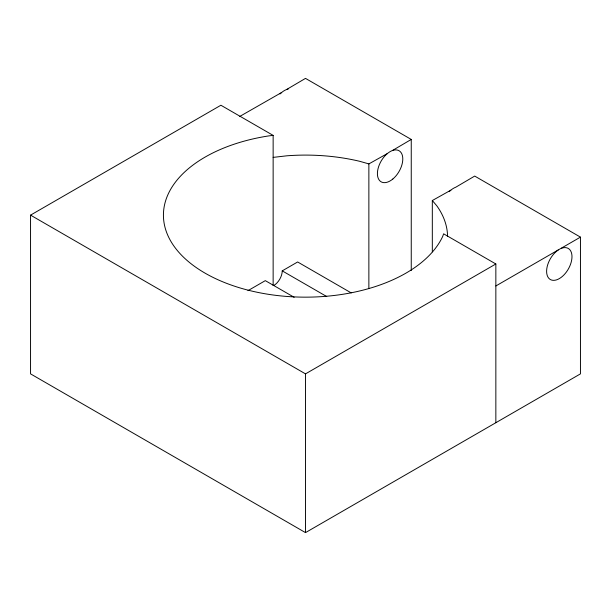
<?xml version="1.0" encoding="UTF-8"?>
<svg xmlns="http://www.w3.org/2000/svg" width="611" height="611" viewBox="0 0 611 611"><rect width="100%" height="100%" fill="white"/><g stroke="black" fill="none" stroke-linecap="round" stroke-linejoin="round"><path stroke-width="0.92" d="M495.849 285.971L580.45 237.129L474.701 176.075L455.775 187.21A17.948 10.364 -60 0 0 449.23 191.64M286.574 89.527L305.5 78.384L411.249 139.438L411.249 270.49M392.323 150.581L411.249 139.438M580.45 237.129L580.45 373.871L305.5 532.616L30.55 373.871L30.55 215.133L220.899 105.237L273.14 135.39L273.14 285.589M247.967 290.653L265.311 280.64L294.158 297.29M273.774 285.52A11.968 6.904 -60 0 0 282.236 270.872L297.641 261.974L351.203 292.898M30.55 215.133L305.5 373.871L495.849 263.975L495.849 422.72M239.772 116.434L281.625 92.498M273.14 157.386L286.956 155.797A142.073 82.027 0 0 1 359.871 161.342L368.868 163.908L387.374 153.552M432.321 251.816L432.321 200.538L450.826 190.181M273.14 135.39L268.725 135.902A142.073 82.027 0 0 0 205.036 273.132A142.073 82.027 0 0 0 442.731 236.358L443.609 233.814L495.849 263.975M282.236 270.872L326.732 296.556M432.321 200.538L436.758 205.739A142.073 82.027 0 0 1 447.565 236.236M368.868 163.908L368.868 288.308M305.5 373.871L305.5 532.616M561.524 248.265A17.948 10.364 -60 0 1 569.681 266.404A17.948 10.364 -60 0 1 548.296 277.631A17.948 10.364 -60 0 1 558.217 250.006M280.029 93.949A17.948 10.364 -60 0 1 288.186 89.053M392.827 179.023A17.948 10.364 -60 0 0 399.472 150.993A17.948 10.364 -60 0 0 378.003 168.842A17.948 10.364 -60 0 0 392.827 179.023"/></g></svg>
